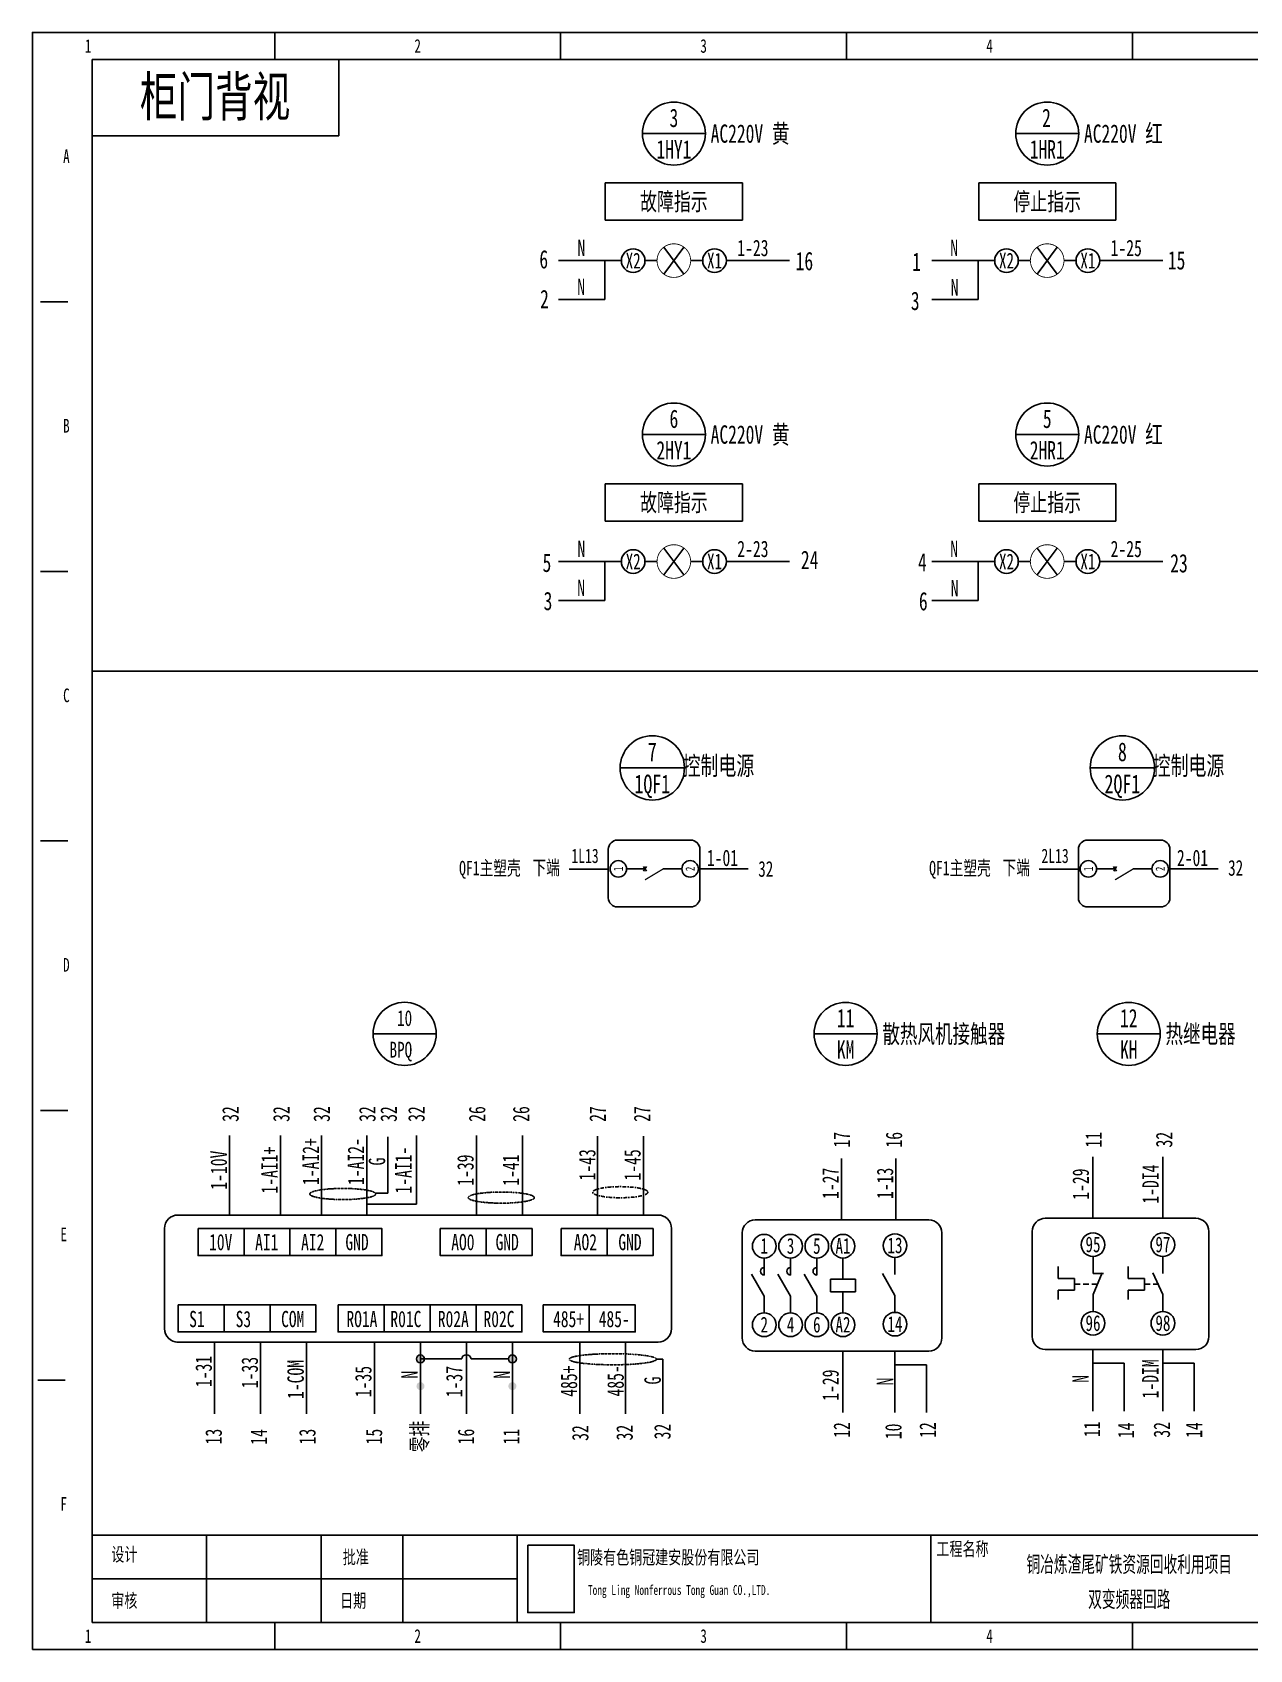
# Model space of a CAD drawing. Header units: millimetres. Extents: x 401220 to 2750366, y -101310 to 943175.
# Drawn here: x 1110437 to 1143303, y 442864 to 486537 of the extents above; entities that cross this region are included whole.
import ezdxf
from ezdxf.enums import TextEntityAlignment as Align

# ---------------------------------------------------------------- set-up
doc = ezdxf.new("R2010")
doc.units = ezdxf.units.MM
doc.linetypes.add('DASHDOT', pattern=[1, 0.5, -0.25, 0, -0.25])
doc.layers.add('SW', color=8, linetype='Continuous', lineweight=20)
doc.styles.add('IDQSTYLE', font='NSimSun.ttf', dxfattribs={"width": 0.7})
doc.styles.add('标准', font='NSimSun.ttf', dxfattribs={"width": 0.667})

msp = doc.modelspace()

# ---------------------------------------------------------------- hatches: boundary and pattern name
h = msp.add_hatch(color=256)
h.dxf.hatch_style = 1
h.paths.add_polyline_path([(1120915.50529, 450822.85369, 0.4142135624), (1120807.52572, 450714.87412, 0.4142135624), (1120915.50529, 450606.89455)])
h.paths.add_polyline_path([(1121023.48486, 450714.87412), (1120915.50529, 450714.87412), (1120915.50529, 450606.89455, 0.4142135624)])
h.paths.add_polyline_path([(1120915.50529, 450822.85369), (1120915.50529, 450714.87412), (1121023.48486, 450714.87412, 0.4142135624)])
h.paths.add_polyline_path([(1123398.00008, 450822.85369, 0.4142135624), (1123290.02051, 450714.87412, 0.4142135624), (1123398.00008, 450606.89455)])
h.paths.add_polyline_path([(1123398.00008, 450822.85369), (1123398.00008, 450606.89455, 0.4142135624), (1123505.97965, 450714.87412, 0.4142135624)])
h = msp.add_hatch(color=256)
h.dxf.hatch_style = 1
h.paths.add_polyline_path([(1120915.50529, 450087.82947, 0.4142135624), (1120807.52572, 449979.8499, 0.4142135624), (1120915.50529, 449871.87033)])
h.paths.add_polyline_path([(1121023.48486, 449979.8499), (1120915.50529, 449979.8499), (1120915.50529, 449871.87033, 0.4142135624)])
h.paths.add_polyline_path([(1120915.50529, 450087.82947), (1120915.50529, 449979.8499), (1121023.48486, 449979.8499, 0.4142135624)])
h.paths.add_polyline_path([(1123398.00008, 450087.82947, 0.4142135624), (1123290.02051, 449979.8499, 0.4142135624), (1123398.00008, 449871.87033)])
h.paths.add_polyline_path([(1123398.00008, 450087.82947), (1123398.00008, 449871.87033, 0.4142135624), (1123505.97965, 449979.8499, 0.4142135624)])

# ---------------------------------------------------------------- linework, layer by layer
at = {"ltscale": 4}
for p, q in [((1116980.17998, 485801.79553), (1116980.17998, 486537.0285)), ((1124700.12622, 485801.79553), (1124700.12622, 486537.0285)), ((1132420.07246, 485801.79553), (1132420.07246, 486537.0285)), ((1140140.01869, 485801.79553), (1140140.01869, 486537.0285)), ((1110657.1764, 479258.22205), (1111392.40938, 479258.22205)), ((1110657.1764, 471979.4156), (1111392.40938, 471979.4156)), ((1110657.1764, 464700.60915), (1111392.40938, 464700.60915)), ((1110657.1764, 457421.8027), (1111392.40938, 457421.8027)), ((1110583.6531, 450142.99625), (1111318.88608, 450142.99625)), ((1112054.11905, 445952.16829), (1170284.57066, 445952.16829)), ((1115142.09755, 445952.16829), (1115142.09755, 443599.42277)), ((1118230.07604, 445952.16829), (1118230.07604, 443599.42277)), ((1120435.77497, 445952.16829), (1120435.77497, 443599.42277)), ((1123523.75346, 445952.16829), (1123523.75346, 443599.42277)), ((1134699.29468, 445952.16829), (1134699.29468, 443599.42277)), ((1112054.11905, 444775.79553), (1123523.75346, 444775.79553)), ((1116980.17998, 442864.1898), (1116980.17998, 443599.42277)), ((1124700.12622, 442864.1898), (1124700.12622, 443599.42277)), ((1132420.07246, 442864.1898), (1132420.07246, 443599.42277)), ((1140140.01869, 442864.1898), (1140140.01869, 443599.42277))]:
    msp.add_line(p, q, dxfattribs=at)
for p, q in [((1120246.65986, 485801.79553), (1112054.11905, 485801.79553)), ((1112054.11905, 483742.14491), (1118710.39226, 483742.14491)), ((1126907.52392, 483802.84735), (1128608.35476, 483802.84735)), ((1136987.40677, 483802.84735), (1138688.23761, 483802.84735)), ((1125906.56512, 482473.09505), (1129609.31355, 482473.09505)), ((1125906.56512, 481464.1497), (1125906.56512, 482473.09505)), ((1129609.31355, 482473.09505), (1129609.31355, 481464.1497)), ((1135986.44798, 482473.09505), (1139689.19641, 482473.09505)), ((1135986.44798, 481464.1497), (1135986.44798, 482473.09505)), ((1139689.19641, 482473.09505), (1139689.19641, 481464.1497)), ((1129609.31355, 481464.1497), (1125906.56512, 481464.1497)), ((1139689.19641, 481464.1497), (1135986.44798, 481464.1497)), ((1127484.38957, 480735.6824), (1128028.65544, 480009.99457)), ((1137564.27243, 480735.6824), (1138108.5383, 480009.99457)), ((1126340.5803, 480372.83832), (1124639.74946, 480372.83832)), ((1125890.78593, 480372.83832), (1125890.78593, 479323.64684)), ((1126976.97485, 480372.83843), (1127189.57889, 480372.83849)), ((1127189.57889, 480372.83849), (1127302.96762, 480372.83849)), ((1128210.0774, 480372.83849), (1128323.46612, 480372.83849)), ((1128323.46612, 480372.83849), (1128536.06978, 480372.83843)), ((1129175.29837, 480372.83832), (1130876.12921, 480372.83832)), ((1136420.46316, 480372.83832), (1134719.63232, 480372.83832)), ((1135970.66879, 480372.83832), (1135970.66879, 479323.64684)), ((1137056.8577, 480372.83843), (1137269.46175, 480372.83849)), ((1137269.46175, 480372.83849), (1137382.85047, 480372.83849)), ((1138289.96025, 480372.83849), (1138403.34898, 480372.83849)), ((1138403.34898, 480372.83849), (1138615.95264, 480372.83843)), ((1139255.18123, 480372.83832), (1140956.01207, 480372.83832)), ((1125890.78593, 479323.64684), (1124639.74946, 479323.64684)), ((1135970.66879, 479323.64684), (1134719.63232, 479323.64684)), ((1126907.52392, 475677.28331), (1128608.35476, 475677.28331)), ((1136987.40677, 475677.28331), (1138688.23761, 475677.28331)), ((1125906.56512, 474347.53101), (1129609.31355, 474347.53101)), ((1125906.56512, 473338.58566), (1125906.56512, 474347.53101)), ((1129609.31355, 474347.53101), (1129609.31355, 473338.58566)), ((1135986.44798, 474347.53101), (1139689.19641, 474347.53101)), ((1135986.44798, 473338.58566), (1135986.44798, 474347.53101)), ((1139689.19641, 474347.53101), (1139689.19641, 473338.58566)), ((1129609.31355, 473338.58566), (1125906.56512, 473338.58566)), ((1139689.19641, 473338.58566), (1135986.44798, 473338.58566)), ((1127484.38957, 472610.11836), (1128028.65544, 471884.43054)), ((1137564.27243, 472610.11836), (1138108.5383, 471884.43054)), ((1126340.5803, 472247.27428), (1124639.74946, 472247.27428)), ((1125890.78593, 472247.27428), (1125890.78593, 471198.08281)), ((1126976.97485, 472247.27439), (1127189.57889, 472247.27445)), ((1127189.57889, 472247.27445), (1127302.96762, 472247.27445)), ((1128210.0774, 472247.27445), (1128323.46612, 472247.27445)), ((1128323.46612, 472247.27445), (1128536.06978, 472247.27439)), ((1129175.29837, 472247.27428), (1130876.12921, 472247.27428)), ((1136420.46316, 472247.27428), (1134719.63232, 472247.27428)), ((1135970.66879, 472247.27428), (1135970.66879, 471198.08281)), ((1137056.8577, 472247.27439), (1137269.46175, 472247.27445)), ((1137269.46175, 472247.27445), (1137382.85047, 472247.27445)), ((1138289.96025, 472247.27445), (1138403.34898, 472247.27445)), ((1138403.34898, 472247.27445), (1138615.95264, 472247.27439)), ((1139255.18123, 472247.27428), (1140956.01207, 472247.27428)), ((1125890.78593, 471198.08281), (1124639.74946, 471198.08281)), ((1135970.66879, 471198.08281), (1134719.63232, 471198.08281)), ((1112054.11905, 469282.39494), (1170284.57066, 469282.39494)), ((1126306.50814, 466674.90144), (1128043.99869, 466674.90144)), ((1138997.79153, 466674.90144), (1140735.28208, 466674.90144)), ((1126234.69751, 464723.81161), (1128211.61507, 464723.81161)), ((1138925.9809, 464723.81161), (1140902.89846, 464723.81161)), ((1125987.58282, 464476.69691), (1125987.58282, 463165.54745)), ((1128458.72976, 464476.69691), (1128458.72976, 463165.54692)), ((1138678.86621, 464476.69691), (1138678.86621, 463165.54745)), ((1141150.01315, 464476.69691), (1141150.01315, 463165.54692)), ((1125658.804, 463944.05957), (1124927.34451, 463944.05957)), ((1125984.97895, 463944.05957), (1125253.51945, 463944.05957)), ((1126478.90677, 463947.43079), (1126728.9269, 463947.43079)), ((1126976.04159, 463947.43077), (1126728.9269, 463947.43079)), ((1126932.82452, 464012.30386), (1127019.25867, 463882.55767)), ((1126940.68216, 463882.55768), (1127017.68715, 464012.30386)), ((1127717.38568, 463947.43071), (1127470.27098, 463947.43073)), ((1127717.38568, 463947.43079), (1127973.78968, 463947.43079)), ((1128458.72976, 463947.43079), (1129764.27694, 463947.43079)), ((1138350.0874, 463944.05957), (1137618.6279, 463944.05957)), ((1138676.26234, 463944.05957), (1137944.80284, 463944.05957)), ((1139170.19016, 463947.43079), (1139420.21029, 463947.43079)), ((1139667.32499, 463947.43077), (1139420.21029, 463947.43079)), ((1139624.10792, 464012.30386), (1139710.54206, 463882.55767)), ((1139631.96556, 463882.55768), (1139708.97054, 464012.30386)), ((1140408.66907, 463947.43071), (1140161.55438, 463947.43073)), ((1140408.66907, 463947.43079), (1140665.07307, 463947.43079)), ((1141150.01315, 463947.43079), (1142455.56033, 463947.43079)), ((1126234.69751, 462918.43223), (1128211.61507, 462918.43223)), ((1138925.9809, 462918.43223), (1140902.89846, 462918.43223)), ((1119635.06523, 459492.02344), (1121339.9976, 459492.02344)), ((1131544.0483, 459492.02344), (1133244.87914, 459492.02344)), ((1139188.57291, 459492.02344), (1140889.40375, 459492.02344)), ((1115762.02134, 454814.89185), (1115762.02134, 456746.31934)), ((1115762.02134, 454600.97614), (1115762.02134, 456532.40362)), ((1117134.29213, 454814.89185), (1117134.29213, 456746.31934)), ((1117134.29213, 454600.97614), (1117134.29213, 456532.40362)), ((1118245.82975, 454814.89185), (1118245.82975, 456746.31934)), ((1118245.82975, 454600.97614), (1118245.82975, 456532.40362)), ((1119468.39097, 454814.89185), (1119468.39097, 456746.31934)), ((1119468.39097, 454600.97614), (1119468.39097, 456532.40362)), ((1120037.61347, 455186.97059), (1120037.61347, 456710.03379)), ((1120808.87703, 454892.64272), (1120808.87703, 456746.31934)), ((1122430.49008, 454814.89185), (1122430.49008, 456746.31934)), ((1122430.49008, 454600.97614), (1122430.49008, 456532.40362)), ((1123671.73748, 454814.89185), (1123671.73748, 456746.31934)), ((1123671.73748, 454600.97614), (1123671.73748, 456532.40362)), ((1125696.02834, 454800.85165), (1125696.02834, 456732.27914)), ((1125696.02834, 454600.97614), (1125696.02834, 456532.40362)), ((1126937.27574, 454800.85165), (1126937.27574, 456732.27914)), ((1126937.27574, 454600.97614), (1126937.27574, 456532.40362)), ((1132285.52886, 454470.6789), (1132285.52886, 456131.2426)), ((1133750.56395, 454470.6789), (1133750.56395, 456131.2426)), ((1133750.56395, 454470.6789), (1133750.56395, 456131.2426)), ((1133750.56395, 454470.6789), (1133750.56395, 456131.2426)), ((1139067.70765, 454511.44158), (1139067.70765, 456172.00528)), ((1140954.75325, 454511.44158), (1140954.75325, 456172.00528)), ((1119703.55901, 455186.97059), (1120037.61347, 455186.97059)), ((1119468.39097, 454892.64272), (1120678.00718, 454892.64272)), ((1120678.00718, 454892.64272), (1120808.87703, 454892.64272)), ((1114370.15681, 454600.97614), (1127330.26727, 454600.97614)), ((1114910.03871, 454235.37137), (1114910.03871, 453504.16182)), ((1115781.45324, 454235.37137), (1115050.2437, 454235.37137)), ((1116151.28611, 454235.37137), (1116151.28611, 453504.16182)), ((1116151.28611, 454235.37137), (1116151.28611, 453504.16182)), ((1116151.28611, 453504.16182), (1116151.28611, 454235.37137)), ((1117022.70064, 454235.37137), (1116291.49109, 454235.37137)), ((1117392.53351, 454235.37137), (1117392.53351, 453504.16182)), ((1117392.53351, 454235.37137), (1117392.53351, 453504.16182)), ((1117392.53351, 453504.16182), (1117392.53351, 454235.37137)), ((1118263.94803, 454235.37137), (1117532.73849, 454235.37137)), ((1119364.99044, 454235.37137), (1118633.7809, 454235.37137)), ((1118633.7809, 454235.37137), (1118633.7809, 453504.16182)), ((1118633.7809, 453504.16182), (1118633.7809, 454235.37137)), ((1121447.48406, 454235.37137), (1121447.48406, 453504.16182)), ((1122318.89859, 454235.37137), (1121587.68905, 454235.37137)), ((1123419.941, 454235.37137), (1122688.73146, 454235.37137)), ((1122688.73146, 454235.37137), (1122688.73146, 453504.16182)), ((1122688.73146, 453504.16182), (1122688.73146, 454235.37137)), ((1134638.6022, 454470.6789), (1129955.546, 454470.6789)), ((1134638.6024, 454470.6789), (1130111.67573, 454470.6789)), ((1141848.55781, 454511.44158), (1137786.31922, 454511.44158)), ((1129601.20644, 454116.33914), (1129601.20644, 451281.62107)), ((1134992.94196, 451281.62107), (1134992.94196, 454116.33914)), ((1137431.97946, 454157.10182), (1137431.97946, 451322.38375)), ((1142202.89757, 451322.38375), (1142202.89757, 454157.10182)), ((1115050.2437, 453504.16182), (1115781.45324, 453504.16182)), ((1116291.49109, 453504.16182), (1117022.70064, 453504.16182)), ((1117532.73849, 453504.16182), (1118263.94803, 453504.16182)), ((1118633.7809, 453504.16182), (1119364.99044, 453504.16182)), ((1118773.98589, 453504.16182), (1119505.19543, 453504.16182)), ((1121587.68905, 453504.16182), (1122318.89859, 453504.16182)), ((1122688.73146, 453504.16182), (1123419.941, 453504.16182)), ((1122828.93644, 453504.16182), (1123560.14598, 453504.16182)), ((1124853.22731, 453504.16182), (1125584.43685, 453504.16182)), ((1126094.4747, 453504.16182), (1126825.68425, 453504.16182)), ((1130196.64775, 453439.82491), (1130196.64775, 453263.47247)), ((1130907.84297, 453439.82491), (1130907.84297, 453263.47247)), ((1131616.52249, 453439.82491), (1131616.52249, 453263.47247)), ((1132322.6863, 453439.82491), (1132322.6863, 453263.47247)), ((1133727.28513, 453455.77948), (1133727.28513, 453279.42705)), ((1139073.58076, 453480.58759), (1139073.58076, 453304.23515)), ((1140960.62636, 453480.58759), (1140960.62636, 453304.23515)), ((1130196.64768, 452413.05705), (1129856.48156, 453002.24216)), ((1130196.64773, 452980.00066), (1130196.64775, 453263.47247)), ((1130907.8429, 452413.05705), (1130567.67678, 453002.24216)), ((1130907.84295, 452980.00066), (1130907.84297, 453263.47247)), ((1131616.52242, 452413.05705), (1131276.3563, 453002.24216)), ((1131616.52247, 452980.00066), (1131616.52249, 453263.47247)), ((1132322.6863, 453263.47247), (1132322.68627, 452866.61194)), ((1133727.28506, 452429.01163), (1133387.11894, 453018.19674)), ((1133727.28513, 453279.42705), (1133727.28511, 452995.95524)), ((1138134.82899, 453210.53304), (1138134.82899, 452889.89612)), ((1138134.82899, 452889.89612), (1138578.1942, 452889.89612)), ((1138578.1942, 452889.89612), (1138578.1942, 452575.08892)), ((1139073.58069, 452453.81973), (1139322.65724, 453043.00484)), ((1139073.58076, 453304.23515), (1139073.58074, 453020.76334)), ((1139073.58074, 453020.76334), (1139361.12541, 453020.76332)), ((1140021.87459, 453210.53304), (1140021.87459, 452889.89612)), ((1140021.87459, 452889.89612), (1140465.2398, 452889.89612)), ((1140465.2398, 452889.89612), (1140465.2398, 452575.08892)), ((1140960.62629, 452453.81973), (1140691.49488, 453043.00484)), ((1140960.62636, 453304.23515), (1140960.62634, 453020.76334)), ((1131982.5201, 452866.61197), (1131982.52008, 452526.4458)), ((1131982.52008, 452526.4458), (1132662.85241, 452526.44574)), ((1132662.85244, 452866.61191), (1131982.5201, 452866.61197)), ((1132322.68624, 452526.44577), (1132322.68621, 452129.58524)), ((1132662.85241, 452526.44574), (1132662.85244, 452866.61191)), ((1138578.1942, 452575.08892), (1138134.82899, 452575.08892)), ((1138134.82899, 452575.08892), (1138134.82899, 452318.57891)), ((1138578.1942, 452732.49252), (1138730.4507, 452732.49252)), ((1138808.66331, 452732.49252), (1138960.91981, 452732.49252)), ((1139039.13242, 452732.49252), (1139191.38892, 452732.49252)), ((1139073.58067, 452170.34792), (1139073.58069, 452453.81973)), ((1140465.2398, 452575.08892), (1140021.87459, 452575.08892)), ((1140021.87459, 452575.08892), (1140021.87459, 452318.57891)), ((1140465.2398, 452732.49252), (1140617.4963, 452732.49252)), ((1140695.70891, 452732.49252), (1140847.96541, 452732.49252)), ((1140960.62627, 452170.34792), (1140960.62629, 452453.81973)), ((1115612.32732, 452174.74518), (1115612.32732, 451443.53564)), ((1115612.32732, 451443.53564), (1115612.32732, 452174.74518)), ((1130196.64766, 452129.58524), (1130196.64768, 452413.05705)), ((1130196.64775, 452129.58524), (1130196.64775, 451956.14363)), ((1130907.84288, 452129.58524), (1130907.8429, 452413.05705)), ((1130907.84297, 452129.58524), (1130907.84297, 451956.14363)), ((1131616.5224, 452129.58524), (1131616.52242, 452413.05705)), ((1131616.52249, 452129.58524), (1131616.52249, 451956.14363)), ((1132322.6863, 452129.58524), (1132322.6863, 451956.14363)), ((1133727.28504, 452145.53982), (1133727.28506, 452429.01163)), ((1133727.28513, 452145.53982), (1133727.28513, 451972.09821)), ((1139073.58076, 452170.34792), (1139073.58076, 451996.90631)), ((1140960.62636, 452170.34792), (1140960.62636, 451996.90631)), ((1114511.28491, 451443.53564), (1115242.49446, 451443.53564)), ((1115354.08595, 449235.93942), (1115354.08595, 451167.36691)), ((1115612.32732, 451443.53564), (1116343.53687, 451443.53564)), ((1115752.53231, 451443.53564), (1116483.74185, 451443.53564)), ((1116595.33334, 449235.93942), (1116595.33334, 451167.36691)), ((1117836.58074, 449235.93942), (1117836.58074, 451167.36691)), ((1118831.45686, 451443.53564), (1119562.6664, 451443.53564)), ((1119674.25789, 449235.93942), (1119674.25789, 451167.36691)), ((1120072.70425, 451443.53564), (1120803.9138, 451443.53564)), ((1120915.50529, 449235.93942), (1120915.50529, 451167.36691)), ((1122156.75268, 449235.93942), (1122156.75268, 451167.36691)), ((1123398.00008, 449235.93942), (1123398.00008, 451167.36691)), ((1125214.28145, 449235.93942), (1125214.28145, 451167.36691)), ((1126451.09091, 451167.36691), (1127330.26727, 451167.36691)), ((1126455.52884, 449235.93942), (1126455.52884, 451167.36691)), ((1120915.50529, 450714.87412), (1122030.49274, 450714.87412)), ((1122281.79311, 450714.87412), (1123290.02051, 450714.87412)), ((1127287.37402, 450704.62029), (1127463.22928, 450704.62029)), ((1127463.22928, 450704.62029), (1127463.22928, 449235.93942)), ((1129955.5462, 450927.28131), (1134638.6022, 450927.28131)), ((1132319.91586, 449266.71761), (1132319.91586, 450927.28131)), ((1133727.28513, 449266.71761), (1133727.28513, 450927.28131)), ((1133727.28513, 449266.71761), (1133727.28513, 450927.28131)), ((1141848.558, 450968.04399), (1137786.31922, 450968.04399)), ((1139067.70765, 449307.48029), (1139067.70765, 450968.04399)), ((1140954.75325, 449307.48029), (1140954.75325, 450968.04399)), ((1134574.33758, 450556.69923), (1133727.28513, 450556.69923)), ((1134574.33758, 450556.69923), (1133727.28513, 450556.69923)), ((1134574.33758, 450556.69923), (1134574.33758, 449266.71761)), ((1134574.33758, 450556.69923), (1134574.33758, 449266.71761)), ((1134574.33758, 450556.69923), (1134574.33758, 449266.71761)), ((1134574.33758, 450556.69923), (1134574.33758, 449266.71761)), ((1139914.7601, 450597.46191), (1139067.70765, 450597.46191)), ((1139914.7601, 450597.46191), (1139067.70765, 450597.46191)), ((1139914.7601, 450597.46191), (1139914.7601, 449307.48029)), ((1139914.7601, 450597.46191), (1139914.7601, 449307.48029)), ((1139914.7601, 450597.46191), (1139914.7601, 449307.48029)), ((1139914.7601, 450597.46191), (1139914.7601, 449307.48029)), ((1141801.8057, 450597.46191), (1140954.75325, 450597.46191)), ((1141801.8057, 450597.46191), (1140954.75325, 450597.46191)), ((1141801.8057, 450597.46191), (1141801.8057, 449307.48029)), ((1141801.8057, 450597.46191), (1141801.8057, 449307.48029)), ((1141801.8057, 450597.46191), (1141801.8057, 449307.48029)), ((1141801.8057, 450597.46191), (1141801.8057, 449307.48029))]:
    msp.add_line(p, q)
at = {"ltscale": 10}
for p, q in [((1114004.55204, 454235.37137), (1114004.55204, 451532.97168)), ((1127695.87204, 454235.37137), (1127695.87204, 451532.97168)), ((1115789.07264, 451167.36691), (1114340.09787, 451167.36691)), ((1124563.58714, 451167.36691), (1115789.07264, 451167.36691)), ((1127330.26773, 451167.36691), (1124563.58714, 451167.36691))]:
    msp.add_line(p, q, dxfattribs=at)
at = {"ltscale": 4}
for points in [[(1110436.60651, 442864.1898), (1171019.80363, 442864.1898), (1171019.80363, 486537.0285), (1110436.60651, 486537.0285)], [(1112054.11905, 443599.42277), (1170284.57066, 443599.42277), (1170284.57066, 485801.79553), (1112054.11905, 485801.79553)]]:
    msp.add_lwpolyline(points, close=True, dxfattribs=at)
for points in [[(1118710.39226, 483742.14491), (1118710.39226, 485801.79553)], [(1128028.65544, 480735.6824), (1127484.38957, 480009.99457)], [(1138108.5383, 480735.6824), (1137564.27243, 480009.99457)], [(1128028.65544, 472610.11836), (1127484.38957, 471884.43054)], [(1138108.5383, 472610.11836), (1137564.27243, 471884.43054)]]:
    msp.add_lwpolyline(points)
at = {"const_width": 22.67774}
for points in [[(1127302.96762, 480372.83849, 1), (1128210.0774, 480372.83849, 1)], [(1137382.85047, 480372.83849, 1), (1138289.96025, 480372.83849, 1)], [(1127302.96762, 472247.27445, 1), (1128210.0774, 472247.27445, 1)], [(1137382.85047, 472247.27445, 1), (1138289.96025, 472247.27445, 1)]]:
    msp.add_lwpolyline(points, format="xyb", close=True, dxfattribs=at)
at = {"const_width": 34.59606}
for points in [[(1127470.27101, 463947.43073), (1126976.04159, 463650.89313)], [(1140161.5544, 463947.43073), (1139667.32499, 463650.89313)]]:
    msp.add_lwpolyline(points, dxfattribs=at)
for points in [[(1114910.03871, 454235.37137), (1116151.28611, 454235.37137), (1116151.28611, 453504.16182), (1114910.03871, 453504.16182)], [(1116151.28611, 454235.37137), (1117392.53351, 454235.37137), (1117392.53351, 453504.16182), (1116151.28611, 453504.16182)], [(1117392.53351, 454235.37137), (1118633.7809, 454235.37137), (1118633.7809, 453504.16182), (1117392.53351, 453504.16182)], [(1118633.7809, 454235.37137), (1119875.0283, 454235.37137), (1119875.0283, 453504.16182), (1118633.7809, 453504.16182)], [(1121447.48406, 454235.37137), (1122688.73146, 454235.37137), (1122688.73146, 453504.16182), (1121447.48406, 453504.16182)], [(1122688.73146, 454235.37137), (1123929.97885, 454235.37137), (1123929.97885, 453504.16182), (1122688.73146, 453504.16182)], [(1124713.02232, 454235.37137), (1125954.26972, 454235.37137), (1125954.26972, 453504.16182), (1124713.02232, 453504.16182)], [(1125954.26972, 454235.37137), (1127195.51711, 454235.37137), (1127195.51711, 453504.16182), (1125954.26972, 453504.16182)], [(1114371.07993, 452174.74518), (1115612.32732, 452174.74518), (1115612.32732, 451443.53564), (1114371.07993, 451443.53564)], [(1115612.32732, 452174.74518), (1116853.57472, 452174.74518), (1116853.57472, 451443.53564), (1115612.32732, 451443.53564)], [(1116853.57472, 452174.74518), (1118094.82212, 452174.74518), (1118094.82212, 451443.53564), (1116853.57472, 451443.53564)], [(1118691.25187, 452174.74518), (1119932.49927, 452174.74518), (1119932.49927, 451443.53564), (1118691.25187, 451443.53564)], [(1119932.49927, 452174.74518), (1121173.74666, 452174.74518), (1121173.74666, 451443.53564), (1119932.49927, 451443.53564)], [(1121173.74666, 452174.74518), (1122414.99406, 452174.74518), (1122414.99406, 451443.53564), (1121173.74666, 451443.53564)], [(1122414.99406, 452174.74518), (1123656.24146, 452174.74518), (1123656.24146, 451443.53564), (1122414.99406, 451443.53564)], [(1124231.27543, 452174.74518), (1125472.52282, 452174.74518), (1125472.52282, 451443.53564), (1124231.27543, 451443.53564)], [(1125472.52282, 452174.74518), (1126713.77022, 452174.74518), (1126713.77022, 451443.53564), (1125472.52282, 451443.53564)], [(1123811.4258, 445684.91286), (1125066.21011, 445684.91286), (1125066.21011, 443866.09581), (1123811.4258, 443866.09581)]]:
    msp.add_lwpolyline(points, close=True)
for centre, radius in [((1127757.93934, 483802.84735), 850.41542), ((1137837.82219, 483802.84735), 850.41542), ((1126658.06906, 480372.83843), 318.90578), ((1128854.97557, 480372.83843), 318.90578), ((1136737.95192, 480372.83843), 318.90578), ((1138934.85842, 480372.83843), 318.90578), ((1127757.93934, 475677.28331), 850.41542), ((1137837.82219, 475677.28331), 850.41542), ((1126658.06906, 472247.27439), 318.90578), ((1128854.97557, 472247.27439), 318.90578), ((1136737.95192, 472247.27439), 318.90578), ((1138934.85842, 472247.27439), 318.90578), ((1127175.25341, 466674.90144), 868.74527), ((1139866.53681, 466674.90144), 868.74527), ((1126256.50355, 463947.43079), 222.40322), ((1128196.1929, 463947.43079), 222.40322), ((1138947.78694, 463947.43079), 222.40322), ((1140887.4763, 463947.43079), 222.40322), ((1120487.53141, 459492.02344), 852.46618), ((1132394.46372, 459492.02344), 850.41542), ((1140038.98833, 459492.02344), 850.41542), ((1130196.64775, 453758.73069), 318.90578), ((1130907.84297, 453758.73069), 318.90578), ((1131616.52249, 453758.73069), 318.90578), ((1132322.6863, 453758.73069), 318.90578), ((1133727.28513, 453774.68527), 318.90578), ((1139073.58076, 453799.49337), 318.90578), ((1140960.62636, 453799.49337), 318.90578), ((1130196.64775, 451637.23785), 318.90578), ((1130907.84297, 451637.23785), 318.90578), ((1131616.52249, 451637.23785), 318.90578), ((1132322.6863, 451637.23785), 318.90578), ((1133727.28513, 451653.19243), 318.90578), ((1139073.58076, 451678.00053), 318.90578), ((1140960.62636, 451678.00053), 318.90578), ((1120915.50529, 450714.87412), 107.97957), ((1123398.00008, 450714.87412), 107.97957)]:
    msp.add_circle(centre, radius)
for centre, radius, start, end in [((1126234.69751, 464476.69691), 247.11469, 90, 180), ((1128211.61507, 464476.69691), 247.11469, 0, 90), ((1138925.9809, 464476.69691), 247.11469, 90, 180), ((1140902.89846, 464476.69691), 247.11469, 0, 90), ((1126234.69751, 463165.54692), 247.11469, 180, 270), ((1128211.61507, 463165.54692), 247.11469, 270, 0), ((1138925.9809, 463165.54692), 247.11469, 180, 270), ((1140902.89846, 463165.54692), 247.11469, 270, 0), ((1129955.5462, 454116.33914), 354.33976, 90, 180), ((1134638.6022, 454116.33914), 354.33976, 0, 90), ((1137786.31922, 454157.10182), 354.33976, 90, 180), ((1141848.55781, 454157.10182), 354.33976, 0, 90), ((1130196.64774, 453082.05051), 102.04985, 89.999995384, 269.999995384), ((1130907.84296, 453082.05051), 102.04985, 89.999995384, 269.999995384), ((1131616.52247, 453082.05051), 102.04985, 89.999995384, 269.999995384), ((1129955.5462, 451281.62107), 354.33976, 180, 270), ((1134638.6022, 451281.62107), 354.33976, 270, 0), ((1137786.31922, 451322.38375), 354.33976, 180, 270), ((1141848.55781, 451322.38375), 354.33976, 270, 0), ((1122156.14292, 450700.00775), 126.52659, 6.747610666, 173.252389334)]:
    msp.add_arc(centre, radius, start, end)
at = {"ltscale": 10}
for centre, start, end in [((1114370.15681, 454235.37137), 90, 180), ((1127330.26727, 454235.37137), 0, 90), ((1114370.15681, 451532.97168), 180, 270), ((1127330.26727, 451532.97168), 270, 0)]:
    msp.add_arc(centre, 365.60477, start, end, dxfattribs=at)
at = {"linetype": 'DASHDOT'}
for centre, major_axis, ratio in [((1118818.70786, 455168.59463), (891.56764, 0), 0.1682310727), ((1123097.58717, 455071.19721), (891.56764, 0), 0.1682310727), ((1126108.7129, 450706.19272), (1178.7259, 0), 0.1272470392)]:
    msp.add_ellipse(centre, major_axis=major_axis, ratio=ratio, dxfattribs=at)
at = {"linetype": 'DASHDOT', "ltscale": 200}
msp.add_ellipse((1126313.04721, 455216.78739), major_axis=(743.56384, 0), ratio=0.2017168839, dxfattribs=at)
for p in [(1127756.52251, 480372.83849), (1137836.40536, 480372.83849), (1127756.52251, 472247.27445), (1137836.40536, 472247.27445)]:
    msp.add_point(p)

# ---------------------------------------------------------------- texts
at = {"style": 'IDQSTYLE', "width": 0.7}
for s, p in [('1', (1111943.83411, 485875.31882)), ('2', (1120840.1531, 485875.31882)), ('3', (1128560.09934, 485875.31882)), ('4', (1136280.04557, 485875.31882)), ('A', (1111355.64773, 482897.62528)), ('B', (1111355.64773, 475618.81883)), ('C', (1111355.64773, 468340.01237)), ('D', (1111355.64773, 461061.20592)), ('E', (1111282.12443, 453782.39947)), ('F', (1111282.12443, 446503.59302)), ('1', (1111943.83411, 442937.71309)), ('2', (1120840.1531, 442937.71309)), ('3', (1128560.09934, 442937.71309)), ('4', (1136280.04557, 442937.71309))]:
    msp.add_text(s, height=368.35172, dxfattribs=at).set_placement(p, align=Align.BOTTOM_CENTER)
msp.add_text('柜门背视', height=1063.019276, dxfattribs=at).set_placement((1115370.94777, 484823.19348), align=Align.MIDDLE)
for s, height, p in [('3', 496.07566, (1127757.93934, 484228.05506)), ('2', 496.07566, (1137817.09266, 484228.05506)), ('1HY1', 496.075662, (1127757.93934, 483377.63964)), ('1HR1', 496.075662, (1137837.82219, 483377.63964)), ('故障指示', 478.358674, (1127757.93934, 481968.62237)), ('停止指示', 478.358674, (1137837.82219, 481967.55398)), ('N', 443.10416, (1125259.89672, 480715.20331)), ('1-23', 443.104155, (1129890.6126, 480715.20331)), ('N', 443.10416, (1135326.0005, 480715.20331)), ('1-25', 443.104155, (1139970.63181, 480715.20331)), ('6', 496.07566, (1124243.40902, 480409.73643)), ('X2', 425.20771, (1126658.06906, 480372.83843)), ('X1', 425.20771, (1128854.97557, 480372.83843)), ('16', 497.818624, (1131281.30105, 480362.15826)), ('1', 496.07566, (1134310.16128, 480341.49573)), ('X2', 425.20771, (1136737.95192, 480372.83843)), ('X1', 425.20771, (1138934.85842, 480372.83843)), ('15', 497.818624, (1141330.6863, 480383.42163)), ('2', 496.07566, (1124263.47234, 479336.7228)), ('N', 443.10416, (1125254.70363, 479664.3222)), ('3', 496.07566, (1134273.00143, 479287.11818)), ('N', 443.10416, (1135336.35606, 479651.92378)), ('6', 496.07566, (1127757.93934, 476102.49102)), ('5', 496.07566, (1137837.82219, 476102.49102)), ('2HY1', 496.075662, (1127757.93934, 475252.0756)), ('2HR1', 496.075662, (1137837.82219, 475252.0756)), ('故障指示', 478.358674, (1127757.93934, 473843.05834)), ('停止指示', 478.358674, (1137837.82219, 473841.98994)), ('N', 443.10416, (1125259.89672, 472589.63927)), ('2-23', 443.104155, (1129890.6126, 472589.63927)), ('N', 443.10416, (1135326.0005, 472589.63927)), ('2-25', 443.104155, (1139970.63181, 472589.63927)), ('5', 496.07566, (1124329.88401, 472214.30264)), ('X2', 425.20771, (1126658.06906, 472247.27439)), ('X1', 425.20771, (1128854.97557, 472247.27439)), ('24', 497.818624, (1131423.30368, 472291.50853)), ('4', 496.07566, (1134467.36038, 472229.66939)), ('X2', 425.20771, (1136737.95192, 472247.27439)), ('X1', 425.20771, (1138934.85842, 472247.27439)), ('23', 497.818624, (1141395.20278, 472202.41683)), ('N', 443.10416, (1125254.70363, 471538.75817)), ('N', 443.10416, (1135336.35606, 471526.35975)), ('3', 496.07566, (1124358.36542, 471182.57692)), ('6', 496.07566, (1134491.12276, 471176.80961)), ('7', 506.76808, (1127175.25341, 467109.27408)), ('8', 506.76808, (1139866.53681, 467109.27408)), ('控制电源', 506.768077, (1128959.94362, 466734.48107)), ('控制电源', 506.768077, (1141651.22701, 466734.48107)), ('1QF1', 506.768077, (1127175.25341, 466240.5288)), ('2QF1', 506.768077, (1139866.53681, 466240.5288)), ('1-01', 443.104155, (1129069.66088, 464245.40341)), ('2-01', 443.104155, (1141760.94427, 464245.40341)), ('32', 425.550404, (1130238.98975, 463947.62426)), ('32', 425.550404, (1142925.16411, 463975.72919)), ('10', 426.233092, (1120487.53141, 459918.25653)), ('11', 496.075662, (1132394.46372, 459917.23115)), ('12', 496.075662, (1140038.98833, 459917.23115)), ('BPQ ', 426.233092, (1120487.53141, 459065.79035)), ('KM', 496.075662, (1132394.46372, 459066.81573)), ('KH', 496.075662, (1140038.98833, 459066.81573))]:
    msp.add_text(s, height=height, dxfattribs=at).set_placement(p, align=Align.MIDDLE_CENTER)
for s, height, p in [('AC220V 黄', 496.075662, (1128750.09066, 483802.84735)), ('AC220V 红', 496.075662, (1138829.97352, 483802.84735)), ('AC220V 黄', 496.075662, (1128750.09066, 475677.28331)), ('AC220V 红', 496.075662, (1138829.97352, 475677.28331)), ('框架断路器配套', 0.142078, (1119635.06523, 459492.02344)), ('散热风机接触器', 496.075662, (1133386.61504, 459492.02344)), ('热继电器', 496.075662, (1141031.13965, 459492.02344))]:
    msp.add_text(s, height=height, dxfattribs=at).set_placement(p, align=Align.MIDDLE_LEFT)
at = {"ltscale": 0.8, "style": 'IDQSTYLE', "width": 0.7}
for s, p in [('1L13', (1125357.99304, 464300.13559)), ('2L13', (1138049.27644, 464300.13559)), ('QF1主塑壳', (1122789.72281, 463970.98757)), ('下端', (1124308.58619, 463982.66724)), ('QF1主塑壳', (1135481.0062, 463970.98757)), ('下端', (1136999.86958, 463982.66724))]:
    msp.add_text(s, height=387.24075, dxfattribs=at).set_placement(p, align=Align.MIDDLE_CENTER)
at = {"style": 'IDQSTYLE', "width": 0.7}
for s, p in [('1', (1126380.06089, 463947.43079)), ('2', (1128319.75025, 463947.43079)), ('1', (1139071.34429, 463947.43079)), ('2', (1141011.03364, 463947.43079))]:
    msp.add_text(s, height=247.11469, rotation=90, dxfattribs=at).set_placement(p, align=Align.CENTER)
for s, height, p in [('32', 443.104155, (1115784.39017, 457327.49128)), ('32', 443.104155, (1117158.68247, 457327.49128)), ('32', 443.104155, (1118247.82599, 457327.49128)), ('32', 443.104155, (1119479.61701, 457327.49128)), ('32', 443.104155, (1120056.87601, 457327.49128)), ('32', 443.104155, (1120805.1821, 457327.49128)), ('26', 443.104155, (1122443.03319, 457327.49128)), ('26', 443.104155, (1123631.47552, 457327.49128)), ('27', 443.104155, (1125698.76484, 457327.49128)), ('27', 443.104155, (1126897.19103, 457327.49128)), ('17', 443.104155, (1132289.29773, 456633.46572)), ('16', 443.104155, (1133698.67554, 456633.46572)), ('11', 443.104155, (1139088.61453, 456633.46572)), ('32', 443.104155, (1140992.10778, 456635.75682)), ('1-AI1+', 443.104155, (1116840.28133, 455812.32073)), ('1-AI2+', 443.104155, (1117951.81895, 456043.72894)), ('1-AI2-', 443.104155, (1119172.88722, 456043.72894)), ('1-AI1-', 443.104155, (1120453.39982, 455812.32073)), ('1-10V', 443.104155, (1115468.01054, 455812.32073)), ('G', 443.10416, (1119740.70218, 456043.72894)), ('1-39', 443.104155, (1122128.83331, 455812.32073)), ('1-41', 443.104155, (1123356.78069, 455812.32073)), ('1-43', 443.104155, (1125417.39609, 455956.92035)), ('1-45', 443.104155, (1126638.0711, 455953.30525)), ('1-DI4', 443.104155, (1140627.26063, 455435.07147)), ('1-27', 443.104155, (1131985.60983, 455456.35066)), ('1-13', 443.104155, (1133456.84753, 455456.35066)), ('1-29', 443.104155, (1138740.21503, 455435.07147)), ('1-31', 443.104155, (1115060.07515, 450376.16084)), ('1-33', 443.104155, (1116304.28723, 450346.31313)), ('1-COM', 443.104155, (1117544.18408, 450160.61322)), ('1-35', 443.104155, (1119370.68031, 450103.08405)), ('N', 443.10416, (1120618.9351, 450287.20295)), ('1-37', 443.104155, (1121825.18122, 450103.08405)), ('N', 443.10416, (1123109.44365, 450287.20295)), ('485+', 443.104155, (1124921.93303, 450114.54854)), ('485-', 443.104155, (1126182.43076, 450122.09116)), ('1-29', 443.104155, (1131985.60983, 450006.73098)), ('1-DIM', 443.104155, (1140620.23987, 450175.83816)), ('G', 443.10416, (1127182.52571, 450129.63406)), ('N', 443.10416, (1133456.84753, 450104.92174)), ('N', 443.10416, (1138733.19427, 450175.83816)), ('零排', 443.104155, (1120889.97557, 448618.34998)), ('12', 443.104155, (1132289.29773, 448795.95549)), ('12', 443.104155, (1134609.28991, 448794.92853)), ('11', 443.104155, (1139044.48094, 448813.43138)), ('14', 443.104155, (1139962.5127, 448785.62965)), ('32', 443.104155, (1140930.56546, 448799.62108)), ('14', 443.104155, (1141799.23322, 448793.49708)), ('13', 443.104155, (1115328.7505, 448618.34998)), ('14', 443.104155, (1116547.89229, 448607.93718)), ('13', 443.104155, (1117860.81659, 448618.34998)), ('15', 443.104155, (1119659.32043, 448618.34998)), ('16', 443.104155, (1122142.96859, 448618.34998)), ('11', 443.104155, (1123367.00812, 448618.34998)), ('32', 443.104155, (1125227.99806, 448713.81725)), ('32', 443.104155, (1126424.1525, 448725.65243)), ('32', 443.104155, (1127446.60855, 448753.2696)), ('10', 443.104155, (1133681.98562, 448757.85956))]:
    msp.add_text(s, height=height, rotation=90, dxfattribs=at).set_placement(p, align=Align.MIDDLE_CENTER)
for s, p in [('10V', (1115209.95763, 453650.40373)), ('AI1', (1116451.20502, 453650.40373)), ('AI2', (1117692.45242, 453650.40373)), ('GND', (1118889.17189, 453650.40373)), ('AO0', (1121747.40297, 453650.40373)), ('GND', (1122944.12245, 453650.40373)), ('AO2', (1125054.56116, 453650.40373)), ('GND', (1126258.38946, 453650.40373)), ('S1', (1114670.99884, 451573.06608)), ('S3', (1115924.91473, 451573.06608)), ('COM', (1117153.04803, 451573.06608)), ('RO1A', (1118916.74475, 451573.06608)), ('R01C', (1120103.86311, 451573.06608)), ('R02C', (1122617.58461, 451573.06608)), ('R02A', (1121384.84789, 451573.06608)), ('485+', (1124496.15119, 451573.06608)), ('485-', (1125728.88791, 451573.06608))]:
    msp.add_text(s, height=438.725725, dxfattribs=at).set_placement(p)
for s, p in [('1', (1130196.64775, 453554.07841)), ('3', (1130907.84297, 453554.07841)), ('5', (1131616.52249, 453554.07841)), ('A1', (1132322.6863, 453554.07841)), ('13', (1133727.28513, 453570.03298)), ('95', (1139073.58076, 453594.84109)), ('97', (1140960.62636, 453594.84109)), ('2', (1130196.64775, 451428.76261)), ('4', (1130907.84297, 451428.76261)), ('6', (1131616.52249, 451428.76261)), ('A2', (1132322.6863, 451428.76261)), ('14', (1133727.28513, 451444.71719)), ('96', (1139073.58076, 451469.52529)), ('98', (1140960.62636, 451469.52529))]:
    msp.add_text(s, height=425.20771, dxfattribs=at).set_placement(p, align=Align.CENTER)
for s, p in [('设计', (1112568.78213, 445143.41202)), ('批准', (1118818.26242, 445069.88872)), ('工程名称', (1134846.34127, 445290.45861)), ('审核', (1112568.78213, 443893.51596)), ('日期', (1118744.73912, 443893.51596))]:
    msp.add_text(s, height=368.35172, dxfattribs=at).set_placement(p, align=Align.BOTTOM_LEFT)
for s, height, p in [('铜陵有色铜冠建安股份有限公司', 368.3517204, (1125142.87061, 445542.57328)), ('Tong Ling Nonferrous Tong Guan CO.,LTD.', 265.2132387, (1125436.9638, 444607.39811))]:
    msp.add_text(s, height=height, dxfattribs=at).set_placement(p, align=Align.TOP_LEFT)
at = {"layer": 'SW', "color": 7, "linetype": 'Continuous', "lineweight": 25, "style": '标准', "width": 0.62}
for s, p in [('铜冶炼渣尾矿铁资源回收利用项目', (1140052.62048, 444952.56743)), ('双变频器回路', (1140052.62048, 444008.78645))]:
    msp.add_text(s, height=437.5, dxfattribs=at).set_placement(p, align=Align.CENTER)

doc.saveas('drawing.dxf')
